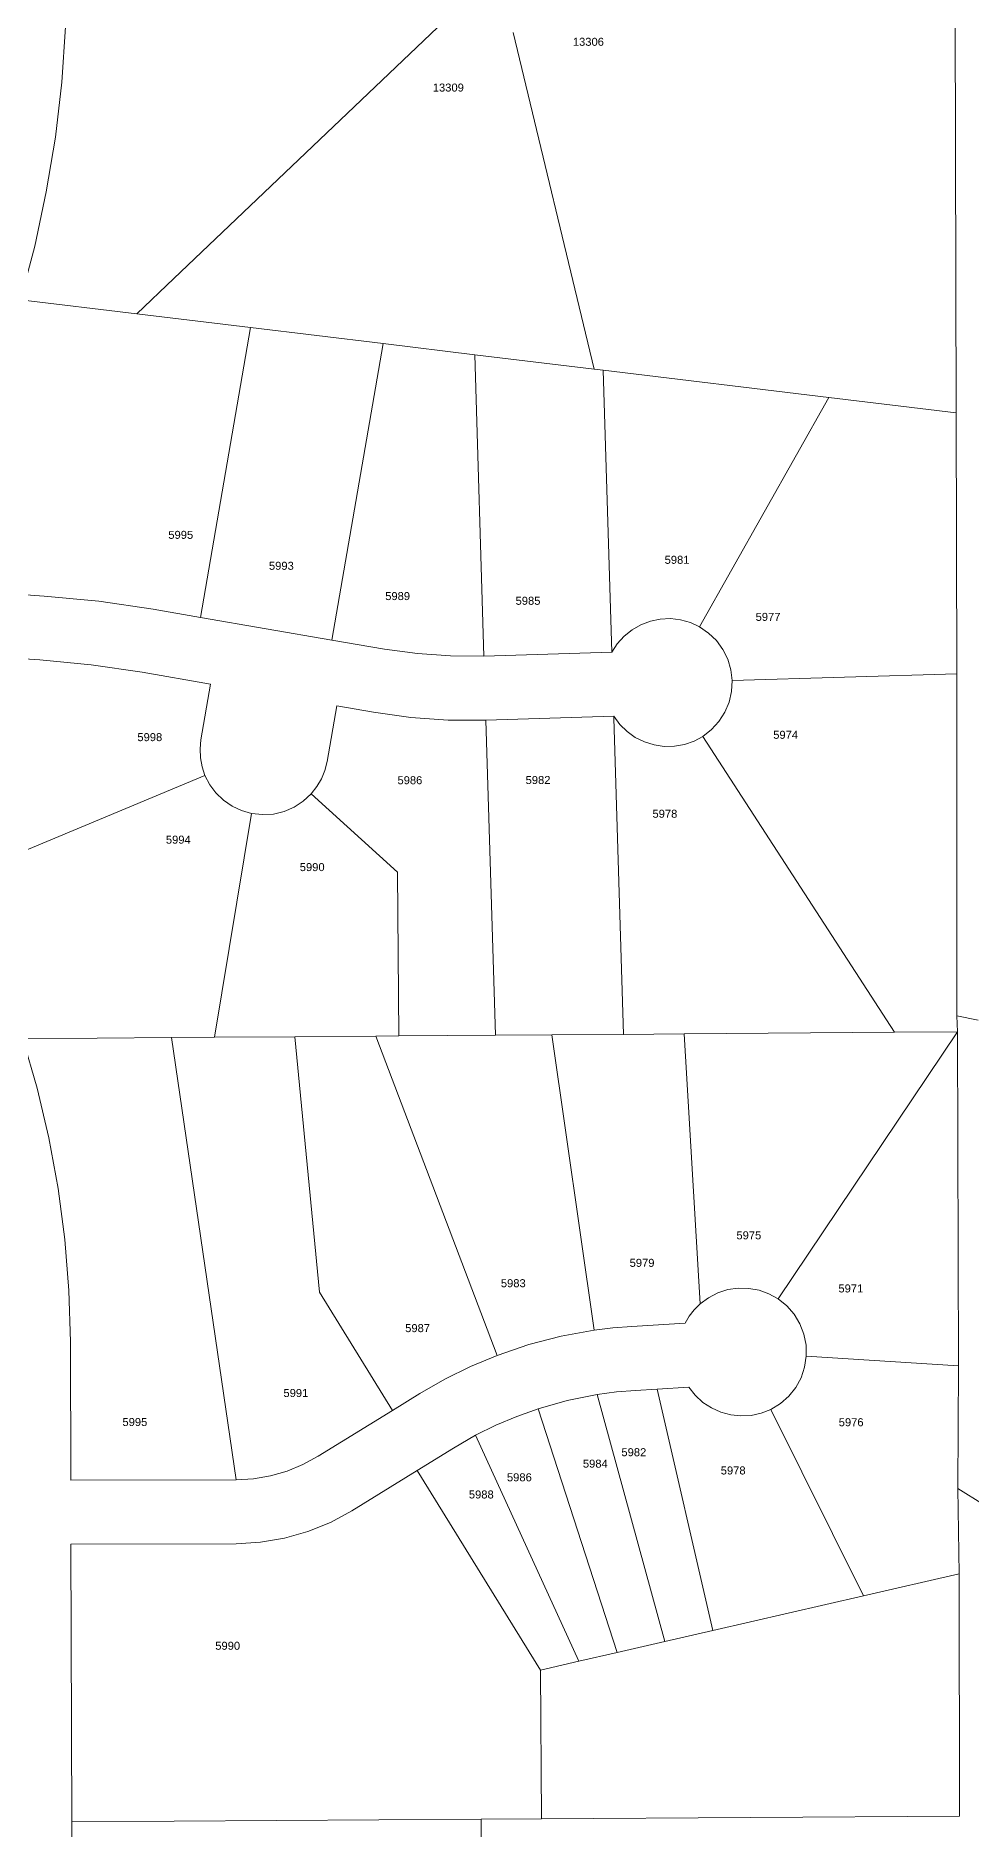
# Model space of a CAD drawing. Header units: feet. Extents: x 865220 to 2843432, y -2240498 to 970288.
# Drawn here: x 2835920 to 2836796, y 967101 to 968782 of the extents above; entities that cross this region are included whole.
import ezdxf
from ezdxf.enums import TextEntityAlignment as Align

# ---------------------------------------------------------------- set-up
doc = ezdxf.new("R2010")
doc.units = ezdxf.units.FT
doc.header["$LTSCALE"] = 0.015
doc.header["$MEASUREMENT"] = 0
doc.layers.add('Dakota County Addresses', color=7, linetype='Continuous')
doc.layers.add('Dakota County Parcels', color=7, linetype='Continuous')
doc.styles.add('Dimensions 100', font='arial.ttf')

# ---------------------------------------------------------------- blocks, each defined once
blk = doc.blocks.new('ACMAP_ANN_TEMPLATE_Dakota County Addresses')
at = {"layer": 'Dakota County Addresses', "style": 'Dimensions 100'}
blk.add_attdef('DakotaCountyAddress', text='', height=50, dxfattribs=at).set_placement((0, 0), align=Align.CENTER)

msp = doc.modelspace()

# ---------------------------------------------------------------- linework, layer by layer
at = {"layer": 'Dakota County Parcels', "lineweight": 5, "ltscale": 100}
for p, q in [((2836782.3, 968428.2), (2836781.4, 968799.9)), ((2836367.1, 968784.8), (2836443.2, 968469.2)), ((2835905.4, 968534.3), (2836014.4, 968521.1)), ((2836014.4, 968521.1), (2836121, 968508.2)), ((2836074.1, 968236.6), (2836121, 968508.2)), ((2836121, 968508.2), (2836245.2, 968493.2)), ((2836197.2, 968215.3), (2836245.2, 968493.2)), ((2836245.2, 968493.2), (2836331.2, 968482.8)), ((2836339.7, 968200.3), (2836331.2, 968482.8)), ((2836331.2, 968482.8), (2836443.2, 968469.2)), ((2836443.2, 968469.2), (2836451.6, 968468.2)), ((2836459.6, 968203.9), (2836451.6, 968468.2)), ((2836451.6, 968468.2), (2836663.2, 968442.6)), ((2836542, 968227.7), (2836663.2, 968442.6)), ((2836663.2, 968442.6), (2836782.3, 968428.2)), ((2836783, 968183.7), (2836782.3, 968428.2)), ((2835875.4, 968260.2), (2835927.5, 968256.6)), ((2836029.7, 968244.3), (2836074.1, 968236.6)), ((2836074.1, 968236.6), (2836197.2, 968215.3)), ((2836197.2, 968215.3), (2836246.5, 968206.8)), ((2835875.5, 968200), (2835923.4, 968196.7)), ((2836339.7, 968200.3), (2836459.6, 968203.9)), ((2836019.5, 968185.2), (2836083.6, 968174.1)), ((2836572.4, 968177.3), (2836783, 968183.7)), ((2836783.1, 967863), (2836783, 968183.7)), ((2836074.5, 968121.9), (2836083.6, 968174.1)), ((2836192.8, 968101.5), (2836201.8, 968153.7)), ((2836201.8, 968153.7), (2836236.3, 968147.7)), ((2836341.5, 968140.3), (2836461.5, 968143.9)), ((2836461.5, 968142.1), (2836461.5, 968143.9)), ((2836470.5, 967845.8), (2836461.5, 968142.1)), ((2836350.5, 967844.9), (2836341.5, 968140.3)), ((2836545.1, 968125.1), (2836724.5, 967847.7)), ((2835876, 968003.9), (2836078.3, 968088.5)), ((2836258.9, 967997.7), (2836178, 968071.3)), ((2836087.2, 967843), (2836121.9, 968052.8)), ((2836260.1, 967844.3), (2836258.9, 967997.7)), ((2836783.8, 967848.1), (2836783.1, 967863)), ((2836783.1, 967863), (2836803.1, 967859.2)), ((2835907.5, 967841.6), (2836047, 967842.7)), ((2836047, 967842.7), (2836087.2, 967843)), ((2836047, 967842.7), (2836107.5, 967428.4)), ((2836087.2, 967843), (2836162.5, 967843.5)), ((2836162.5, 967843.5), (2836238.4, 967844.1)), ((2836162.5, 967843.5), (2836185.8, 967604)), ((2836238.4, 967844.1), (2836260.1, 967844.3)), ((2836238.4, 967844.1), (2836352.1, 967544.9)), ((2836260.1, 967844.3), (2836350.5, 967844.9)), ((2836350.5, 967844.9), (2836403.3, 967845.3)), ((2836403.3, 967845.3), (2836470.5, 967845.8)), ((2836403.3, 967845.3), (2836443, 967568.4)), ((2836470.5, 967845.8), (2836527.5, 967846.2)), ((2836527.5, 967846.2), (2836724.5, 967847.7)), ((2836542.4, 967593.1), (2836527.5, 967846.2)), ((2836615.5, 967597.8), (2836783.8, 967848.1)), ((2836724.5, 967847.7), (2836783.8, 967848.1)), ((2836784.7, 967535.2), (2836783.8, 967848.1)), ((2836185.8, 967604), (2836254.1, 967493.4)), ((2836478.5, 967572), (2836528.4, 967575)), ((2835952.5, 967428), (2835952.2, 967557.6)), ((2836641.9, 967544.2), (2836784.7, 967535.2)), ((2836784.1, 967420), (2836784.7, 967535.2)), ((2836254.1, 967493.4), (2836279.6, 967509.2)), ((2836509.5, 967276.8), (2836445.8, 967508.2)), ((2836482, 967512.1), (2836502.3, 967513.3)), ((2836502.3, 967513.3), (2836531.9, 967515.1)), ((2836502.3, 967513.3), (2836554.3, 967287.1)), ((2836184.3, 967450.3), (2836254.1, 967493.4)), ((2836390.6, 967494.9), (2836464.7, 967266.5)), ((2836608.8, 967494.3), (2836695.6, 967319.6)), ((2836331.9, 967470), (2836311.2, 967458.1)), ((2836331.9, 967470), (2836428.7, 967258.2)), ((2836277.1, 967437.1), (2836311.2, 967458.1)), ((2836215.9, 967399.3), (2836277.1, 967437.1)), ((2836277.1, 967437.1), (2836392.7, 967250)), ((2835952.5, 967428), (2836107.5, 967428.4)), ((2836784.1, 967420), (2836865.3, 967369.6)), ((2836785.2, 967340.2), (2836784.1, 967420)), ((2835952.7, 967368), (2836107.7, 967368.4)), ((2835953.4, 967107.8), (2835952.7, 967368)), ((2836695.6, 967319.6), (2836785.2, 967340.2)), ((2836785.7, 967113), (2836785.2, 967340.2)), ((2836554.3, 967287.1), (2836695.6, 967319.6)), ((2836509.5, 967276.8), (2836554.3, 967287.1)), ((2836464.7, 967266.5), (2836509.5, 967276.8)), ((2836392.7, 967250), (2836428.7, 967258.2)), ((2836393.6, 967110.5), (2836392.7, 967250)), ((2836428.7, 967258.2), (2836464.7, 967266.5)), ((2835950.3, 966517.6), (2835953.4, 967107.8)), ((2835953.4, 967107.8), (2836337.3, 967110.2)), ((2836337.3, 967110.2), (2836393.6, 967110.5)), ((2836338.6, 966513.9), (2836337.3, 967110.2)), ((2836393.6, 967110.5), (2836785.7, 967113))]:
    msp.add_line(p, q, dxfattribs=at)
for points in [[(2835905.4, 968534.3), (2835918.7, 968584.6), (2835929.6, 968635.4), (2835938.1, 968686.7), (2835944.1, 968738.3), (2835947.7, 968790.2), (2835948.8, 968842.2)], [(2836014.4, 968521.1), (2836049.2, 968554.2), (2836309.5, 968801.8)], [(2836029.7, 968244.3), (2835978.8, 968251.7), (2835927.5, 968256.6)], [(2836542, 968227.7), (2836533.3, 968231.7), (2836524.1, 968234.3), (2836514.7, 968235.4), (2836505.1, 968235), (2836495.8, 968233.1), (2836486.9, 968229.7), (2836478.6, 968225), (2836471.2, 968219), (2836464.8, 968211.9), (2836459.6, 968203.9)], [(2836572.4, 968177.3), (2836571.3, 968187.5), (2836568.4, 968197.3), (2836563.8, 968206.5), (2836557.8, 968214.8), (2836550.4, 968221.9), (2836542, 968227.7)], [(2836019.5, 968185.2), (2835971.6, 968192.2), (2835923.4, 968196.7)], [(2836246.5, 968206.8), (2836277.4, 968202.6), (2836308.5, 968200.4), (2836339.7, 968200.3)], [(2836545.1, 968125.1), (2836553.2, 968131.4), (2836560.1, 968139), (2836565.6, 968147.6), (2836569.6, 968157.1), (2836571.9, 968167.1), (2836572.4, 968177.3)], [(2836236.3, 968147.7), (2836271.2, 968142.9), (2836306.3, 968140.4), (2836341.5, 968140.3)], [(2836461.5, 968143.9), (2836467.1, 968136.2), (2836473.9, 968129.6), (2836481.7, 968124), (2836490.2, 968119.8), (2836499.3, 968117), (2836508.8, 968115.6), (2836518.3, 968115.8), (2836527.7, 968117.5), (2836536.7, 968120.6), (2836545.1, 968125.1)], [(2836074.5, 968121.9), (2836073.7, 968113.4), (2836074, 968104.9), (2836075.6, 968096.6), (2836078.3, 968088.5)], [(2836178, 968071.3), (2836183.3, 968078), (2836187.6, 968085.3), (2836190.7, 968093.2), (2836192.8, 968101.5)], [(2836078.3, 968088.5), (2836082.8, 968079.8), (2836088.6, 968072), (2836095.7, 968065.2), (2836103.7, 968059.7), (2836112.5, 968055.5), (2836121.9, 968052.8)], [(2836121.9, 968052.8), (2836132.1, 968051.7), (2836142.4, 968052.3), (2836152.4, 968054.7), (2836161.9, 968058.7), (2836170.5, 968064.3), (2836178, 968071.3)], [(2835952.2, 967557.6), (2835950.8, 967605.7), (2835947, 967653.6), (2835940.7, 967701.3), (2835932, 967748.7), (2835920.9, 967795.5), (2835907.5, 967841.6)], [(2836615.5, 967597.8), (2836606.9, 967602.6), (2836597.7, 967606), (2836588, 967607.7), (2836578.2, 967607.9), (2836568.4, 967606.5), (2836559, 967603.5), (2836550.3, 967598.9), (2836542.4, 967593.1)], [(2836542.4, 967593.1), (2836537, 967587.6), (2836532.3, 967581.6), (2836528.4, 967575)], [(2836641.9, 967544.2), (2836641.7, 967554.6), (2836639.6, 967564.9), (2836635.9, 967574.6), (2836630.5, 967583.5), (2836623.6, 967591.3), (2836615.5, 967597.8)], [(2836478.5, 967572), (2836460.7, 967570.6), (2836443, 967568.4)], [(2836443, 967568.4), (2836412.2, 967562.8), (2836381.8, 967555), (2836352.1, 967544.9)], [(2836352.1, 967544.9), (2836327.2, 967534.5), (2836303, 967522.6), (2836279.6, 967509.2)], [(2836608.8, 967494.3), (2836617.7, 967499.8), (2836625.5, 967506.7), (2836632, 967514.8), (2836637, 967524), (2836640.4, 967533.9), (2836641.9, 967544.2)], [(2836445.8, 967508.2), (2836417.9, 967502.6), (2836390.6, 967494.9)], [(2836482, 967512.1), (2836463.9, 967510.6), (2836445.8, 967508.2)], [(2836531.9, 967515.1), (2836537.9, 967507.5), (2836545, 967500.9), (2836553, 967495.6), (2836561.8, 967491.6), (2836571.1, 967489.1), (2836580.7, 967488.1), (2836590.4, 967488.6), (2836599.8, 967490.7), (2836608.8, 967494.3)], [(2836390.6, 967494.9), (2836370.6, 967487.7), (2836351, 967479.4), (2836331.9, 967470)], [(2836107.5, 967428.4), (2836123.7, 967429.3), (2836139.6, 967432), (2836155.2, 967436.5), (2836170.1, 967442.6), (2836184.3, 967450.3)], [(2836107.7, 967368.4), (2836130.4, 967369.7), (2836152.9, 967373.5), (2836174.8, 967379.8), (2836195.9, 967388.4), (2836215.9, 967399.3)]]:
    msp.add_lwpolyline(points, dxfattribs=at)

# ---------------------------------------------------------------- block references
at = {"layer": 'Dakota County Addresses', "lineweight": 5, "ltscale": 100, "xscale": 0.15, "yscale": 0.15, "zscale": 0.15}
for p, values in [((2836437.7, 968772.3), {'DakotaCountyAddress': '13306'}), ((2836306.4, 968729.4), {'DakotaCountyAddress': '13309'}), ((2836055.6, 968310.2), {'DakotaCountyAddress': '5995'}), ((2836520.8, 968286.8), {'DakotaCountyAddress': '5981'}), ((2836149.9, 968281.2), {'DakotaCountyAddress': '5993'}), ((2836258.9, 968252.8), {'DakotaCountyAddress': '5989'}), ((2836381.1, 968248.4), {'DakotaCountyAddress': '5985'}), ((2836606.1, 968233.3), {'DakotaCountyAddress': '5977'}), ((2836026.6, 968120.6), {'DakotaCountyAddress': '5998'}), ((2836622.6, 968122.8), {'DakotaCountyAddress': '5974'}), ((2836270.4, 968080.2), {'DakotaCountyAddress': '5986'}), ((2836390.5, 968080.4), {'DakotaCountyAddress': '5982'}), ((2836509.4, 968048.8), {'DakotaCountyAddress': '5978'}), ((2836053.3, 968024.5), {'DakotaCountyAddress': '5994'}), ((2836178.8, 967998.8), {'DakotaCountyAddress': '5990'}), ((2836588.1, 967653.7), {'DakotaCountyAddress': '5975'}), ((2836488, 967627.9), {'DakotaCountyAddress': '5979'}), ((2836367.3, 967608.8), {'DakotaCountyAddress': '5983'}), ((2836683.7, 967603.9), {'DakotaCountyAddress': '5971'}), ((2836277.6, 967566.7), {'DakotaCountyAddress': '5987'}), ((2836163.5, 967505.9), {'DakotaCountyAddress': '5991'}), ((2836012.6, 967478.7), {'DakotaCountyAddress': '5995'}), ((2836684, 967478.5), {'DakotaCountyAddress': '5976'}), ((2836480.3, 967450.4), {'DakotaCountyAddress': '5982'}), ((2836444.2, 967439.7), {'DakotaCountyAddress': '5984'}), ((2836573.4, 967433.3), {'DakotaCountyAddress': '5978'}), ((2836337.3, 967410.8), {'DakotaCountyAddress': '5988'}), ((2836373, 967426.9), {'DakotaCountyAddress': '5986'}), ((2836099.6, 967269), {'DakotaCountyAddress': '5990'})]:
    msp.add_blockref('ACMAP_ANN_TEMPLATE_Dakota County Addresses', p, dxfattribs=at).add_auto_attribs(values)

doc.saveas('drawing.dxf')
